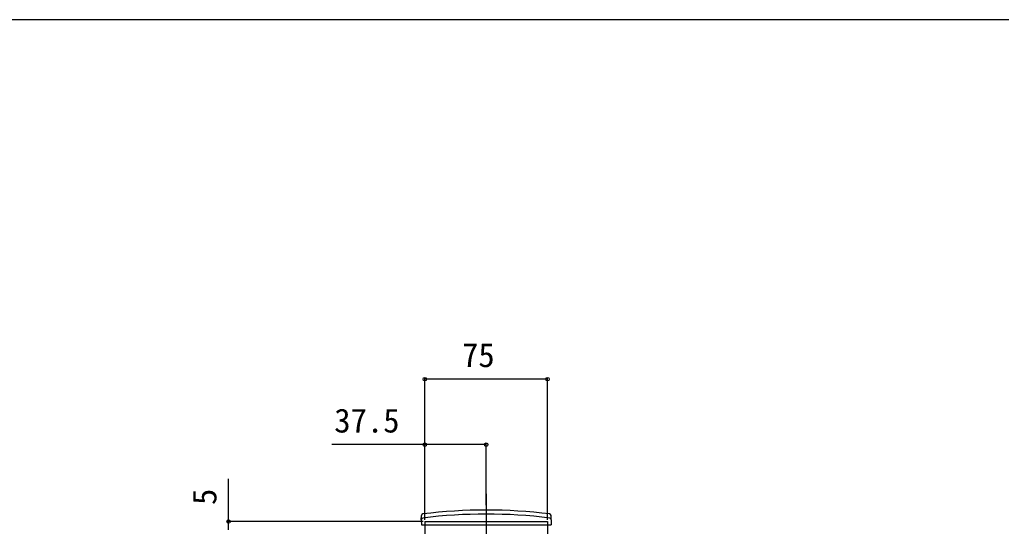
# Model space of a CAD drawing. Units: millimetres, scale not verified. Extents: x -875 to 875, y -1304 to 1296.
# Drawn here: x -264 to 336, y 936 to 1246 of the extents above; entities that cross this region are included whole.
import ezdxf
from ezdxf.enums import TextEntityAlignment as Align

# ---------------------------------------------------------------- set-up
doc = ezdxf.new("R2010")
doc.units = ezdxf.units.MM
doc.header["$LTSCALE"] = 8
for name, color, linetype in [('0-4_YKK_12', 2, 'Continuous'), ('0-5_YKK_13', 4, 'Continuous'), ('0-6_YKK_D', 6, 'Continuous'), ('0-7_YKK_ZWAK', 7, 'Continuous')]:
    doc.layers.add(name, color=color, linetype=linetype)
doc.styles.add('ＭＳ ゴシック', font='')
doc.styles.get('ＭＳ ゴシック').set_extended_font_data('MS Gothic')

msp = doc.modelspace()

# ---------------------------------------------------------------- linework, layer by layer
at = {"layer": '0-4_YKK_12'}
for p, q in [((21.002, 956.261), (21.002, -99.739)), ((-16.498, 939.261), (-16.498, 937.261)), ((-16.498, 939.261), (58.502, 939.261)), ((-16.498, 937.261), (-16.498, 359.261)), ((58.502, 939.261), (58.502, 937.261)), ((58.502, 937.261), (58.502, 495.761))]:
    msp.add_line(p, q, dxfattribs=at)
at = {"layer": '0-5_YKK_13'}
for p, q in [((-18.698, 940.261), (-18.651, 942.928)), ((60.702, 940.261), (60.656, 942.928)), ((-18.698, 940.261), (-18.645, 937.261)), ((-18.645, 937.261), (60.65, 937.261)), ((60.702, 940.261), (60.65, 937.261))]:
    msp.add_line(p, q, dxfattribs=at)
for centre, radius, start, end in [((-17.651, 942.91), 1, 96.9597, 179), ((21.002, 626.261), 317.528, 82.97773, 97.02227), ((21.002, 626.261), 320, 83.0403, 96.9597), ((59.656, 942.91), 1, 1, 83.0403), ((-17.695, 940.414), 1, 97.02227, 179), ((59.7, 940.414), 1, 1, 82.97773)]:
    msp.add_arc(centre, radius, start, end, dxfattribs=at)
at = {"layer": '0-6_YKK_D'}
for p, q in [((-16.498, 940.261), (-16.498, 1027.261)), ((58.502, 940.261), (58.502, 1027.261)), ((58.502, 1026.261), (-16.498, 1026.261)), ((-16.498, 940.261), (-16.498, 987.261)), ((21.002, 949.261), (21.002, 987.261)), ((-136.498, 939.261), (-136.498, 965.452)), ((-17.498, 939.261), (-137.498, 939.261)), ((-136.498, 934.258), (-136.498, 939.261))]:
    msp.add_line(p, q, dxfattribs=at)
msp.add_lwpolyline([(21.002, 986.261), (-16.498, 986.261), (-73.388, 986.261)], dxfattribs=at)
for centre in [(-16.498, 1026.261), (58.502, 1026.261), (-16.498, 986.261), (21.002, 986.261), (-136.498, 939.261)]:
    msp.add_circle(centre, 1.075, dxfattribs=at)
at = {"layer": '0-7_YKK_ZWAK'}
msp.add_line((-875, 1246.1), (875, 1246.1), dxfattribs=at)

# ---------------------------------------------------------------- texts
at = {"layer": '0-6_YKK_D', "style": 'ＭＳ ゴシック'}
for s, p in [('75', (6.23, 1029.261)), ('37.5', (-71.866, 989.261))]:
    msp.add_text(s, height=14.66, dxfattribs=at).set_placement(p, align=Align.BOTTOM_LEFT)
msp.add_text('5', height=14.66, rotation=90, dxfattribs=at).set_placement((-139.498, 949.384), align=Align.BOTTOM_LEFT)

doc.saveas('drawing.dxf')
